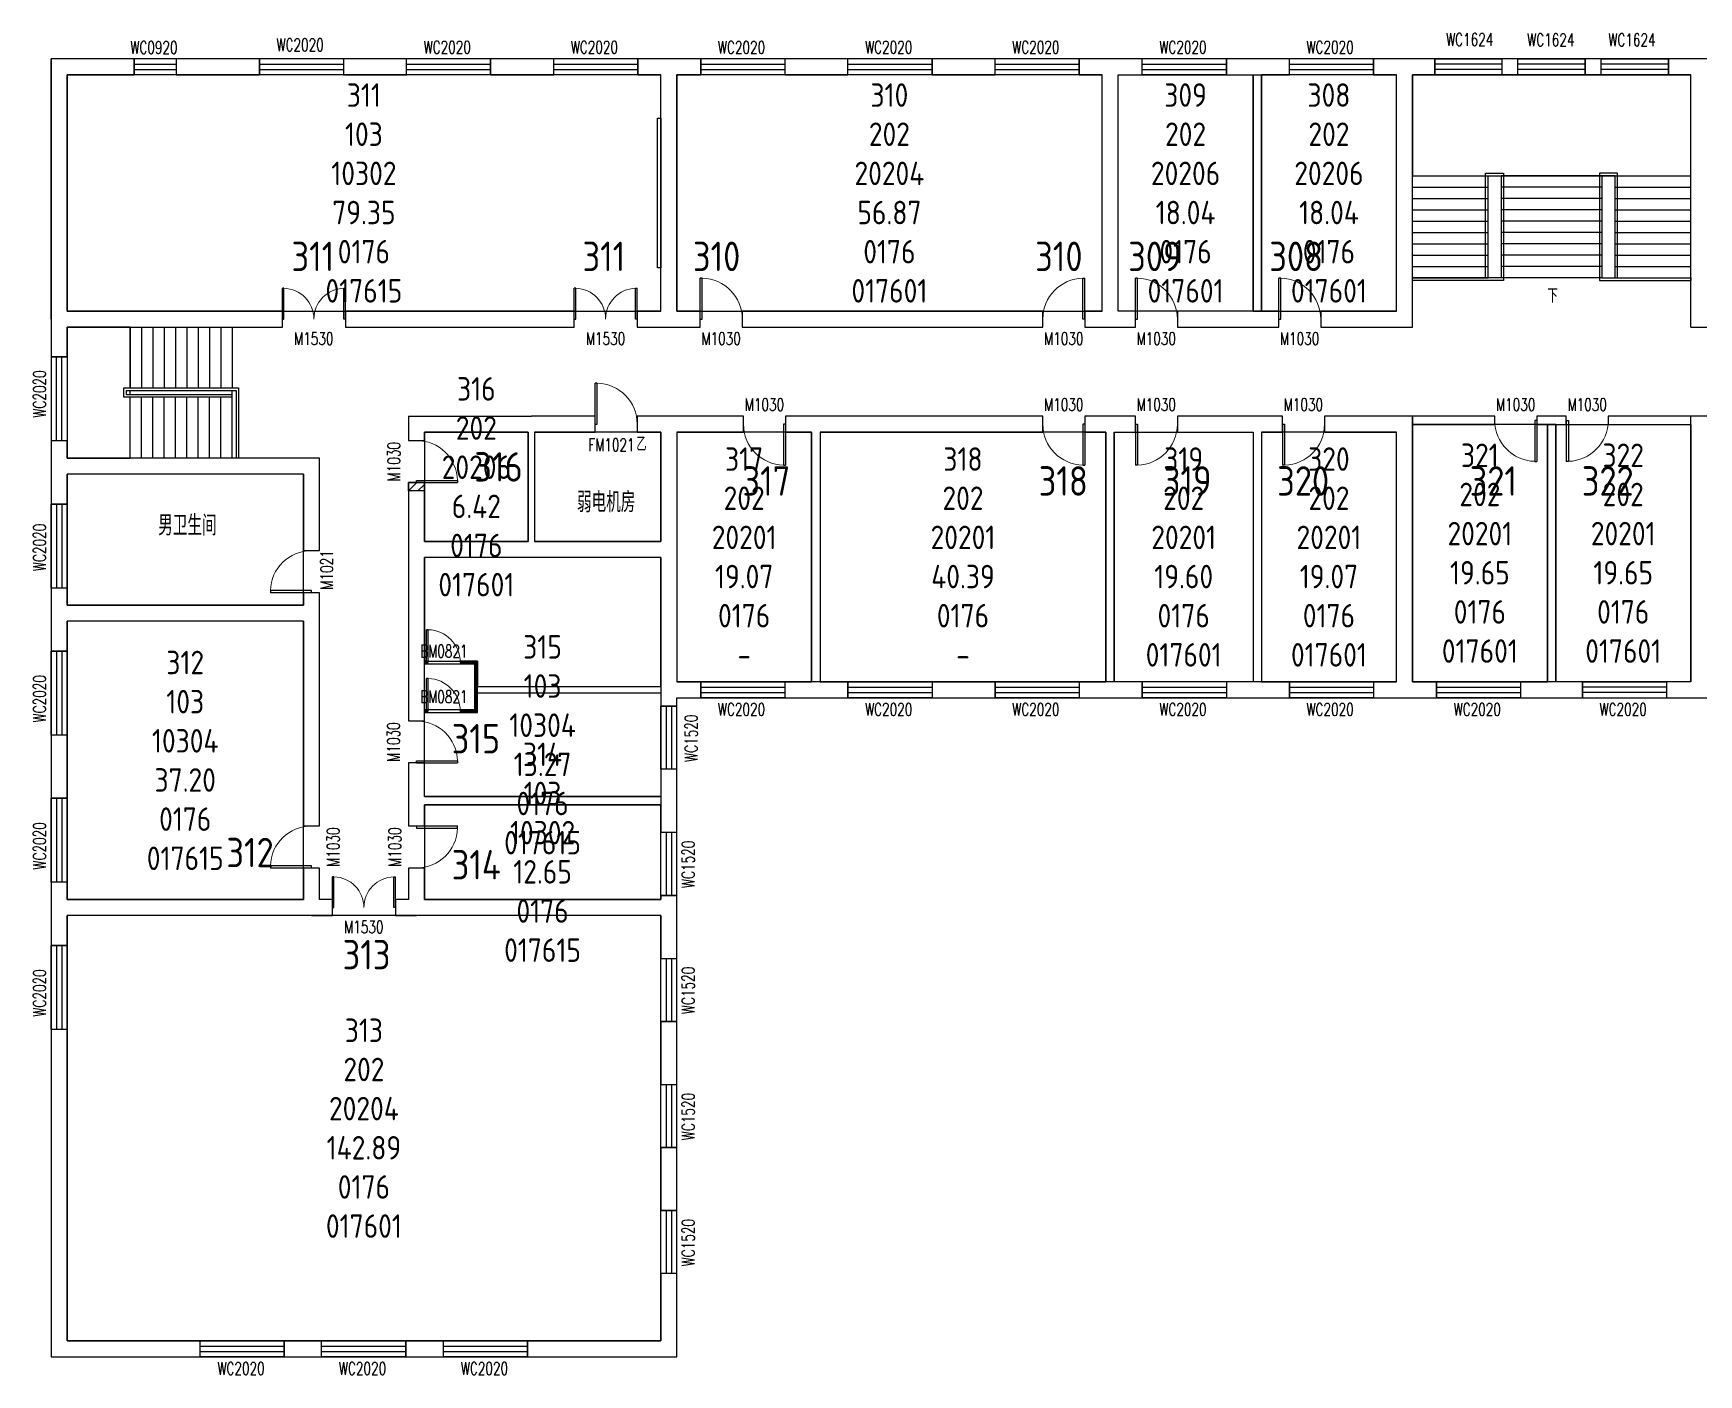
# Model space of a CAD drawing. Extents: x 12744 to 84972, y 91091 to 123003.
# Drawn here: x 12744 to 52358, y 91091 to 123003 of the extents above; entities that cross this region are included whole.
import ezdxf

# ---------------------------------------------------------------- set-up
doc = ezdxf.new("R2010")
doc.units = 0
doc.header["$LTSCALE"] = 1000
doc.header["$MEASUREMENT"] = 0
for name, color, linetype in [('body', 30, 'Continuous'), ('GROS', 6, 'Continuous'), ('name', 1, 'Continuous'), ('RM', 4, 'Continuous'), ('RM$', 5, 'Continuous'), ('RM$TXT', 5, 'Continuous')]:
    doc.layers.add(name, color=color, linetype=linetype)
doc.styles.add('_TCH_DIM', font='SIMPLEX', dxfattribs={"bigfont": 'GBCBIG'})
doc.styles.add('_TCH_SPACE', font='SIMPLEX', dxfattribs={"height": 5, "bigfont": 'GBCBIG'})
doc.styles.add('_TCH_WINDOW', font='SIMPLEX', dxfattribs={"height": 3.5, "bigfont": 'GBCBIG'})
doc.styles.add('HZ', font='gbenor.shx', dxfattribs={"bigfont": 'hztxt.shx'})

# ---------------------------------------------------------------- blocks, each defined once
blk = doc.blocks.new('$TCHSYS$WIN2D')
for p, q in [((-0.5, 0.5), (0.5, 0.5)), ((-0.5, 0.5), (-0.5, -0.5)), ((0.5, 0.5), (0.5, -0.5)), ((0.5, 0.167), (-0.5, 0.167)), ((0.5, -0.167), (-0.5, -0.167)), ((-0.5, -0.5), (0.5, -0.5))]:
    blk.add_line(p, q)
blk = doc.blocks.new('$DorLib2D$00000002')
for p, q in [((-0.5, 0), (-0.5, 0.4875)), ((-0.475, 0.4875), (-0.5, 0.4875)), ((-0.475, 0), (-0.475, 0.4875)), ((0.475, 0), (0.475, 0.4875)), ((0.475, 0.4875), (0.5, 0.4875)), ((0.5, 0), (0.5, 0.4875)), ((-0.5, 0), (-0.475, 0)), ((0.5, 0), (0.475, 0))]:
    blk.add_line(p, q)
at = {"lineweight": 13}
for centre, start, end in [((-0.4875, 0), 0, 88.53072), ((0.4875, 0), 91.46928, 180)]:
    blk.add_arc(centre, 0.4875, start, end, dxfattribs=at)
blk = doc.blocks.new('$DorLib2D$00000001')
for p, q in [((0.45, 0.975), (0.5, 0.975)), ((0.45, 0), (0.45, 0.975)), ((0.5, 0), (0.5, 0.975)), ((0.5, 0), (0.45, 0))]:
    blk.add_line(p, q)
at = {"lineweight": 13}
blk.add_arc((0.475, 0), 0.975, 91.4693, 180, dxfattribs=at)

msp = doc.modelspace()

# ---------------------------------------------------------------- hatches: boundary and pattern name
at = {"layer": 'body'}
h = msp.add_hatch(dxfattribs=at)
h.set_pattern_fill('ANSI31', color=256, scale=100, style=0)
h.set_pattern_definition([(45, (21668.13, 112114.58), (-112.253, 112.253), [])])
h.paths.add_polyline_path([(22048, 112115), (22048, 112315), (21668, 112315), (21668, 112115)])

# ---------------------------------------------------------------- linework, layer by layer
for p, q in [((15146, 122395), (13168, 122395)), ((13168, 116205), (13168, 122395)), ((13548, 122015), (15146, 122015)), ((13548, 116395), (13548, 122015)), ((15146, 122015), (15146, 122395)), ((18123, 122395), (16146, 122395)), ((16146, 122395), (16146, 122015)), ((16146, 122015), (18123, 122015)), ((18123, 122015), (18123, 122395)), ((21623, 122395), (20123, 122395)), ((20123, 122395), (20123, 122015)), ((20123, 122015), (21623, 122015)), ((21623, 122015), (21623, 122395)), ((25123, 122395), (23623, 122395)), ((23623, 122395), (23623, 122015)), ((23623, 122015), (25123, 122015)), ((25123, 122015), (25123, 122395)), ((27858, 122395), (27123, 122395)), ((27123, 122395), (27123, 122015)), ((27123, 122015), (27668, 122015)), ((27668, 116395), (27668, 122015)), ((28623, 122395), (27858, 122395)), ((28048, 122015), (28623, 122015)), ((28048, 116395), (28048, 122015)), ((28623, 122015), (28623, 122395)), ((32123, 122395), (30623, 122395)), ((30623, 122395), (30623, 122015)), ((30623, 122015), (32123, 122015)), ((32123, 122015), (32123, 122395)), ((35623, 122395), (34123, 122395)), ((34123, 122395), (34123, 122015)), ((34123, 122015), (35623, 122015)), ((35623, 122015), (35623, 122395)), ((38358, 122395), (37623, 122395)), ((37623, 122395), (37623, 122015)), ((37623, 122015), (38168, 122015)), ((38168, 116395), (38168, 122015)), ((39123, 122395), (38358, 122395)), ((38548, 122015), (39123, 122015)), ((38548, 116395), (38548, 122015)), ((39123, 122015), (39123, 122395)), ((42623, 122395), (41123, 122395)), ((41123, 122395), (41123, 122015)), ((41123, 122015), (42623, 122015)), ((41758, 116395), (41758, 122015)), ((41758, 122015), (41958, 122015)), ((41958, 116395), (41958, 122015)), ((42623, 122015), (42623, 122395)), ((45358, 122395), (44623, 122395)), ((44623, 122395), (44623, 122015)), ((44623, 122015), (45168, 122015)), ((45168, 116395), (45168, 122015)), ((46078, 122395), (45358, 122395)), ((45548, 122015), (46078, 122015)), ((45548, 116015), (45548, 122015)), ((52168, 122015), (45548, 122015)), ((45548, 122015), (45548, 119615)), ((46078, 122015), (46078, 122395)), ((48058, 122395), (47678, 122395)), ((47678, 122395), (47678, 122015)), ((47678, 122015), (48058, 122015)), ((48058, 122015), (48058, 122395)), ((50038, 122395), (49658, 122395)), ((49658, 122395), (49658, 122015)), ((49658, 122015), (50038, 122015)), ((50038, 122015), (50038, 122395)), ((52358, 122395), (51638, 122395)), ((51638, 122395), (51638, 122015)), ((51638, 122015), (52168, 122015)), ((52168, 116015), (52168, 122015)), ((52168, 119615), (52168, 122015)), ((47288, 117185), (47288, 119675)), ((47288, 119675), (47718, 119675)), ((47718, 119675), (47718, 117125)), ((50428, 119675), (49998, 119675)), ((49998, 119675), (49998, 117125)), ((50428, 117185), (50428, 119675)), ((45548, 117185), (45548, 119615)), ((45548, 119615), (47348, 119615)), ((45548, 119615), (52168, 119615)), ((45548, 119345), (47348, 119345)), ((47348, 117185), (47348, 119615)), ((47348, 117185), (47348, 119615)), ((47348, 119615), (47658, 119615)), ((47658, 119615), (47658, 117185)), ((50058, 119615), (47658, 119615)), ((47658, 119615), (47658, 117185)), ((50058, 119345), (47658, 119345)), ((50058, 119615), (50058, 117185)), ((50368, 119615), (50058, 119615)), ((50058, 119615), (50058, 117185)), ((50368, 117185), (50368, 119615)), ((50368, 119615), (52168, 119615)), ((50368, 117185), (50368, 119615)), ((50368, 119345), (52168, 119345)), ((52168, 117185), (52168, 119615)), ((45548, 119075), (47348, 119075)), ((50058, 119075), (47658, 119075)), ((50368, 119075), (52168, 119075)), ((45548, 118805), (47348, 118805)), ((45548, 118535), (47348, 118535)), ((50058, 118805), (47658, 118805)), ((50058, 118535), (47658, 118535)), ((50368, 118805), (52168, 118805)), ((50368, 118535), (52168, 118535)), ((45548, 118265), (47348, 118265)), ((50058, 118265), (47658, 118265)), ((50368, 118265), (52168, 118265)), ((45548, 117995), (47348, 117995)), ((45548, 117725), (47348, 117725)), ((50058, 117995), (47658, 117995)), ((50058, 117725), (47658, 117725)), ((50368, 117995), (52168, 117995)), ((50368, 117725), (52168, 117725)), ((45548, 117455), (47348, 117455)), ((50058, 117455), (47658, 117455)), ((50368, 117455), (52168, 117455)), ((45548, 117185), (47348, 117185)), ((47658, 117185), (45548, 117185)), ((45548, 117125), (45548, 117185)), ((47718, 117125), (45548, 117125)), ((47288, 117185), (47348, 117185)), ((50058, 117185), (47658, 117185)), ((49998, 117125), (52168, 117125)), ((50058, 117185), (52168, 117185)), ((50368, 117185), (52168, 117185)), ((50368, 117185), (50428, 117185)), ((52168, 117185), (52168, 117125)), ((13168, 116205), (13168, 115305)), ((18668, 116395), (13548, 116395)), ((18668, 116015), (18668, 116395)), ((25608, 116395), (20168, 116395)), ((20168, 116395), (20168, 116015)), ((25608, 116015), (25608, 116395)), ((27668, 116395), (27108, 116395)), ((27108, 116395), (27108, 116015)), ((28608, 116395), (28048, 116395)), ((28608, 116015), (28608, 116395)), ((36758, 116395), (29608, 116395)), ((29608, 116395), (29608, 116015)), ((36758, 116015), (36758, 116395)), ((38168, 116395), (37758, 116395)), ((37758, 116395), (37758, 116015)), ((38958, 116395), (38548, 116395)), ((38958, 116015), (38958, 116395)), ((42368, 116395), (39958, 116395)), ((39958, 116395), (39958, 116015)), ((41758, 116395), (41958, 116395)), ((42368, 116015), (42368, 116395)), ((45168, 116395), (43368, 116395)), ((43368, 116395), (43368, 116015)), ((13548, 115305), (13548, 116015)), ((13548, 116015), (18668, 116015)), ((15048, 116015), (13548, 116015)), ((13548, 116015), (13548, 112895)), ((15048, 116015), (17478, 116015)), ((15048, 116015), (15048, 114565)), ((15048, 114565), (15048, 116015)), ((15318, 116015), (15318, 114565)), ((15588, 116015), (15588, 114565)), ((15858, 116015), (15858, 114565)), ((16128, 116015), (16128, 114565)), ((16398, 116015), (16398, 114565)), ((16668, 116015), (16668, 114565)), ((16938, 116015), (16938, 114565)), ((17208, 116015), (17208, 114565)), ((17478, 116015), (17478, 114565)), ((20168, 116015), (25608, 116015)), ((27108, 116015), (27858, 116015)), ((27858, 116015), (28608, 116015)), ((29608, 116015), (36758, 116015)), ((37758, 116015), (38358, 116015)), ((38358, 116015), (38958, 116015)), ((39958, 116015), (42368, 116015)), ((43368, 116015), (45548, 116015)), ((52168, 116015), (54138, 116015)), ((13168, 115305), (13548, 115305)), ((14898, 114345), (14898, 114565)), ((14898, 114565), (17628, 114565)), ((14958, 114405), (14958, 114505)), ((14958, 114505), (17568, 114505)), ((15048, 114505), (17478, 114505)), ((15048, 114405), (15048, 114505)), ((17478, 114405), (17478, 114505)), ((17568, 114505), (17568, 112895)), ((17628, 114565), (17628, 112895)), ((17478, 114345), (14898, 114345)), ((17478, 114405), (14958, 114405)), ((17478, 114405), (15048, 114405)), ((15048, 112895), (15048, 114345)), ((15048, 112895), (15048, 114345)), ((15318, 112895), (15318, 114345)), ((15588, 112895), (15588, 114345)), ((15858, 112895), (15858, 114345)), ((16128, 112895), (16128, 114345)), ((16398, 112895), (16398, 114345)), ((16668, 112895), (16668, 114345)), ((16938, 112895), (16938, 114345)), ((17208, 112895), (17208, 114345)), ((17478, 114345), (17478, 114405)), ((17478, 114345), (17478, 114405)), ((17478, 112895), (17478, 114345)), ((21668, 113895), (21668, 113315)), ((21668, 113895), (24593, 113895)), ((26108, 113895), (24593, 113895)), ((26108, 113515), (26108, 113895)), ((26108, 113515), (26108, 113895)), ((27858, 113895), (27108, 113895)), ((27108, 113895), (27108, 113515)), ((27108, 113895), (27108, 113515)), ((29638, 113895), (27858, 113895)), ((29638, 113515), (29638, 113895)), ((31358, 113895), (30638, 113895)), ((30638, 113895), (30638, 113515)), ((36758, 113895), (31358, 113895)), ((36758, 113515), (36758, 113895)), ((38358, 113895), (37758, 113895)), ((37758, 113895), (37758, 113515)), ((38958, 113895), (38358, 113895)), ((38958, 113515), (38958, 113895)), ((41858, 113895), (39958, 113895)), ((39958, 113895), (39958, 113515)), ((42458, 113895), (41858, 113895)), ((42458, 113515), (42458, 113895)), ((45548, 113895), (43458, 113895)), ((43458, 113895), (43458, 113515)), ((45548, 107575), (45548, 113895)), ((47508, 113895), (45548, 113895)), ((45548, 113895), (45548, 113695)), ((45548, 113695), (47508, 113695)), ((47508, 113695), (47508, 113895)), ((49208, 113895), (48508, 113895)), ((48508, 113895), (48508, 113695)), ((48508, 113695), (49208, 113695)), ((48758, 113695), (48758, 107575)), ((48958, 113695), (48758, 113695)), ((48958, 113695), (48958, 107575)), ((49208, 113695), (49208, 113895)), ((52168, 113895), (50208, 113895)), ((50208, 113895), (50208, 113695)), ((50208, 113695), (52168, 113695)), ((52168, 107575), (52168, 113895)), ((52168, 113695), (52168, 113895)), ((54508, 113895), (52168, 113895)), ((13548, 113305), (13168, 113305)), ((13168, 113305), (13168, 112705)), ((13548, 112895), (13548, 113305)), ((21668, 113315), (22048, 113315)), ((22048, 113315), (22048, 113515)), ((22048, 113515), (24518, 113515)), ((24518, 113515), (24518, 110915)), ((24668, 113515), (24668, 110915)), ((24668, 113515), (26108, 113515)), ((27108, 113515), (27668, 113515)), ((27668, 113515), (27668, 110915)), ((28048, 113515), (28048, 110725)), ((28048, 113515), (29638, 113515)), ((30638, 113515), (31258, 113515)), ((31258, 113515), (31258, 107575)), ((31458, 113515), (36758, 113515)), ((31458, 113515), (31458, 107575)), ((37758, 113515), (38258, 113515)), ((38258, 113515), (38258, 107575)), ((38458, 113515), (38458, 107575)), ((38458, 113515), (38958, 113515)), ((39958, 113515), (41758, 113515)), ((41758, 113515), (41758, 107575)), ((41958, 113515), (42458, 113515)), ((41958, 113515), (41958, 107575)), ((43458, 113515), (45168, 113515)), ((45168, 107575), (45168, 113515)), ((13168, 112705), (13168, 111805)), ((19548, 112895), (13548, 112895)), ((13548, 112895), (15048, 112895)), ((19168, 112515), (13548, 112515)), ((13548, 111805), (13548, 112515)), ((17478, 112895), (15048, 112895)), ((17628, 112895), (17568, 112895)), ((19168, 112515), (19168, 110695)), ((19548, 110695), (19548, 112895)), ((22048, 112315), (21668, 112315)), ((21668, 112315), (21668, 110725)), ((22048, 110915), (22048, 112315)), ((13168, 111805), (13548, 111805)), ((19168, 110695), (19548, 110695)), ((21668, 110725), (21668, 106645)), ((24518, 110915), (22048, 110915)), ((24593, 110535), (22048, 110535)), ((22048, 106645), (22048, 110535)), ((27668, 110535), (24593, 110535)), ((27668, 110915), (24668, 110915)), ((27668, 110535), (27668, 107385)), ((28048, 110725), (28048, 107575)), ((13548, 109805), (13168, 109805)), ((13168, 109805), (13168, 109205)), ((13548, 109395), (13548, 109805)), ((19168, 109395), (13548, 109395)), ((19548, 109695), (19168, 109695)), ((19168, 109695), (19168, 109395)), ((19548, 109205), (19548, 109695)), ((13168, 109205), (13168, 108305)), ((19168, 109015), (13548, 109015)), ((13548, 108305), (13548, 109015)), ((19168, 109015), (19168, 104145)), ((19548, 104145), (19548, 109205)), ((13168, 108305), (13548, 108305)), ((22098, 108065), (22048, 108065)), ((22048, 108065), (22048, 108005)), ((22048, 108045), (22098, 108045)), ((22048, 108025), (22098, 108025)), ((22048, 108005), (22098, 108005)), ((22098, 108005), (22098, 108065)), ((23308, 108065), (22898, 108065)), ((22898, 108045), (23288, 108045)), ((22898, 108025), (23268, 108025)), ((22898, 108005), (23248, 108005)), ((23248, 107385), (23248, 108005)), ((23268, 107385), (23268, 108025)), ((23288, 107385), (23288, 108045)), ((23308, 107385), (23308, 108065)), ((23248, 106905), (23248, 107385)), ((23268, 106885), (23268, 107385)), ((23288, 106865), (23288, 107385)), ((23308, 107460), (27668, 107460)), ((23308, 106845), (23308, 107385)), ((27668, 107460), (27668, 107310)), ((27668, 107385), (27668, 106995)), ((28623, 107575), (28048, 107575)), ((28623, 107195), (28623, 107575)), ((32123, 107575), (30623, 107575)), ((30623, 107575), (30623, 107195)), ((31458, 107575), (31258, 107575)), ((32123, 107195), (32123, 107575)), ((35623, 107575), (34123, 107575)), ((34123, 107575), (34123, 107195)), ((35623, 107195), (35623, 107575)), ((39123, 107575), (37623, 107575)), ((37623, 107575), (37623, 107195)), ((38458, 107575), (38258, 107575)), ((39123, 107195), (39123, 107575)), ((42623, 107575), (41123, 107575)), ((41123, 107575), (41123, 107195)), ((41958, 107575), (41758, 107575)), ((42623, 107195), (42623, 107575)), ((45168, 107575), (44623, 107575)), ((44623, 107575), (44623, 107195)), ((46123, 107575), (45548, 107575)), ((46123, 107195), (46123, 107575)), ((49593, 107575), (48123, 107575)), ((48123, 107575), (48123, 107195)), ((48958, 107575), (48758, 107575)), ((49593, 107195), (49593, 107575)), ((52168, 107575), (51593, 107575)), ((51593, 107575), (51593, 107195)), ((23308, 107310), (27668, 107310)), ((27668, 106995), (28048, 106995)), ((28048, 106995), (28048, 107195)), ((28048, 107195), (28623, 107195)), ((30623, 107195), (32123, 107195)), ((34123, 107195), (35623, 107195)), ((37623, 107195), (39123, 107195)), ((41123, 107195), (42623, 107195)), ((44623, 107195), (45358, 107195)), ((45358, 107195), (46123, 107195)), ((48123, 107195), (49593, 107195)), ((51593, 107195), (52358, 107195)), ((21668, 106645), (22048, 106645)), ((22098, 106905), (22048, 106905)), ((22048, 106905), (22048, 106845)), ((22048, 106885), (22098, 106885)), ((22048, 106865), (22098, 106865)), ((22048, 106845), (22098, 106845)), ((22098, 106845), (22098, 106905)), ((23248, 106905), (22898, 106905)), ((22898, 106905), (22898, 106845)), ((22898, 106885), (23268, 106885)), ((22898, 106865), (23288, 106865)), ((22898, 106845), (23308, 106845)), ((13548, 106305), (13168, 106305)), ((13168, 106305), (13168, 104805)), ((13548, 104805), (13548, 106305)), ((22048, 105645), (21668, 105645)), ((21668, 105645), (21668, 104745)), ((22048, 104845), (22048, 105645)), ((27668, 105495), (27668, 103995)), ((28048, 105495), (27668, 105495)), ((28048, 103995), (28048, 105495)), ((13168, 104805), (13548, 104805)), ((21668, 104745), (21668, 104145)), ((22048, 104845), (27668, 104845)), ((22048, 104145), (22048, 104645)), ((22048, 104645), (27668, 104645)), ((27668, 104845), (27668, 104645)), ((19168, 104145), (19548, 104145)), ((21668, 104145), (22048, 104145)), ((27668, 103995), (28048, 103995)), ((19548, 103145), (19168, 103145)), ((19168, 103145), (19168, 102395)), ((19548, 102395), (19548, 103145)), ((22048, 103145), (21668, 103145)), ((21668, 103145), (21668, 102395)), ((22048, 102395), (22048, 103145)), ((13548, 102805), (13168, 102805)), ((13168, 102805), (13168, 102205)), ((13548, 102395), (13548, 102805)), ((13168, 102205), (13168, 101305)), ((19168, 102395), (13548, 102395)), ((19858, 102395), (19548, 102395)), ((19858, 102015), (19858, 102395)), ((21668, 102395), (21358, 102395)), ((21358, 102395), (21358, 102015)), ((27668, 102395), (22048, 102395)), ((28048, 102495), (27668, 102495)), ((27668, 102495), (27668, 102395)), ((28048, 102205), (28048, 102495)), ((28048, 100995), (28048, 102205)), ((13548, 101305), (13548, 102015)), ((19358, 102015), (13548, 102015)), ((19358, 102015), (19858, 102015)), ((21358, 102015), (21858, 102015)), ((27668, 102015), (21858, 102015)), ((27668, 102015), (27668, 100995)), ((13168, 101305), (13548, 101305)), ((27668, 100995), (28048, 100995)), ((27668, 99495), (27668, 97995)), ((28048, 99495), (27668, 99495)), ((28048, 97995), (28048, 99495)), ((13548, 99305), (13168, 99305)), ((13168, 99305), (13168, 91515)), ((13548, 91895), (13548, 99305)), ((27668, 97995), (28048, 97995)), ((27668, 96495), (27668, 94995)), ((28048, 96495), (27668, 96495)), ((28048, 94995), (28048, 96495)), ((27668, 94995), (28048, 94995)), ((28048, 93495), (27668, 93495)), ((27668, 93495), (27668, 91895)), ((28048, 91515), (28048, 93495)), ((13168, 91515), (16713, 91515)), ((16713, 91895), (13548, 91895)), ((16713, 91515), (16713, 91895)), ((19603, 91895), (18713, 91895)), ((18713, 91895), (18713, 91515)), ((18713, 91515), (19603, 91515)), ((19603, 91515), (19603, 91895)), ((22503, 91895), (21603, 91895)), ((21603, 91895), (21603, 91515)), ((21603, 91515), (22503, 91515)), ((22503, 91515), (22503, 91895)), ((27668, 91895), (24503, 91895)), ((24503, 91895), (24503, 91515)), ((24503, 91515), (28048, 91515))]:
    msp.add_line(p, q, dxfattribs=at)
for points in [[(27593, 120983), (27668, 120983), (27668, 117426), (27593, 117426)], [(21668, 112315), (22048, 112315), (22048, 112115), (21668, 112115)]]:
    msp.add_lwpolyline(points, close=True, dxfattribs=at)
for points in [[(48858, 117050, 0, 0, 0), (48858, 120815, 0, 0, 0), (46448, 120815, 0, 0, 0), (46448, 117620, 80, 0, 0), (46448, 117320, 0, 0, 0)], [(48858, 117050, 0, 0, 0), (48858, 120815, 0, 0, 0), (51268, 120815, 0, 0, 0), (51268, 117620, 80, 0, 0), (51268, 117320, 0, 0, 0)]]:
    msp.add_lwpolyline(points, format="xyseb", dxfattribs=at)
at = {"layer": 'GROS'}
msp.add_lwpolyline([(13168, 122395), (13168, 91515), (28048, 91515), (28048, 107195), (69668, 107195), (69668, 91515), (84548, 91515), (84548, 122395)], close=True, dxfattribs=at)
at = {"layer": 'RM'}
for points in [[(24668, 110915), (27668, 110915), (27668, 113515), (24668, 113515)], [(13548, 109395), (19168, 109395), (19168, 112515), (13548, 112515)], [(23308, 108065), (23308, 107460), (27668, 107460), (27668, 110535), (22048, 110535), (22048, 108065)], [(22048, 108005), (23248, 108005), (23248, 106905), (22048, 106905)]]:
    msp.add_lwpolyline(points, close=True, dxfattribs=at)
at = {"layer": 'RM$'}
for points in [[(13548, 116395), (27668, 116395), (27668, 122015), (13548, 122015)], [(28048, 116395), (38168, 116395), (38168, 122015), (28048, 122015)], [(38548, 122015), (41758, 122015), (41758, 116395), (38548, 116395)], [(41958, 116395), (45168, 116395), (45168, 122015), (41958, 122015)], [(45548, 107575), (48758, 107575), (48758, 113695), (45548, 113695)], [(48958, 113695), (52168, 113695), (52168, 107575), (48958, 107575)], [(22048, 110915), (24518, 110915), (24518, 113515), (22048, 113515)], [(28048, 107575), (31258, 107575), (31258, 113515), (28048, 113515)], [(31458, 107575), (38258, 107575), (38258, 113515), (31458, 113515)], [(38458, 113515), (41758, 113515), (41758, 107575), (38458, 107575)], [(41958, 107575), (45168, 107575), (45168, 113515), (41958, 113515)], [(13548, 102395), (19168, 102395), (19168, 109015), (13548, 109015)], [(23308, 106845), (23308, 107310), (27668, 107310), (27668, 104845), (22048, 104845), (22048, 106845)], [(22048, 102395), (27668, 102395), (27668, 104645), (22048, 104645)], [(13548, 91895), (27668, 91895), (27668, 102015), (13548, 102015)]]:
    msp.add_lwpolyline(points, close=True, dxfattribs=at)

# ---------------------------------------------------------------- block references
at = {"layer": 'body'}
ref = msp.add_blockref('$TCHSYS$WIN2D', (15646, 122205), dxfattribs=dict(at, xscale=-1000, yscale=380, zscale=-1000))
ref.add_attrib('A', 'WC0920', (15051, 122517), dxfattribs={"layer": '0', "height": 297.5, "style": '_TCH_WINDOW', "width": 0.705882})
ref = msp.add_blockref('$TCHSYS$WIN2D', (19123, 122205), dxfattribs=dict(at, xscale=-2000, yscale=380, zscale=-2000))
ref.add_attrib('A', 'WC2020', (18528, 122580), dxfattribs={"layer": '0', "height": 297.5, "style": '_TCH_WINDOW', "width": 0.705882})
ref = msp.add_blockref('$TCHSYS$WIN2D', (22623, 122205), dxfattribs=dict(at, xscale=-2000, yscale=-380, zscale=-2000))
ref.add_attrib('A', 'WC2020', (22028, 122521), dxfattribs={"layer": '0', "height": 297.5, "style": '_TCH_WINDOW', "width": 0.705882})
ref = msp.add_blockref('$TCHSYS$WIN2D', (26123, 122205), dxfattribs=dict(at, xscale=-2000, yscale=-380, zscale=-2000))
ref.add_attrib('A', 'WC2020', (25528, 122521), dxfattribs={"layer": '0', "height": 297.5, "style": '_TCH_WINDOW', "width": 0.705882})
ref = msp.add_blockref('$TCHSYS$WIN2D', (29623, 122205), dxfattribs=dict(at, xscale=-2000, yscale=380, zscale=-2000))
ref.add_attrib('A', 'WC2020', (29028, 122519), dxfattribs={"layer": '0', "height": 297.5, "style": '_TCH_WINDOW', "width": 0.705882})
ref = msp.add_blockref('$TCHSYS$WIN2D', (33123, 122205), dxfattribs=dict(at, xscale=-2000, yscale=-380, zscale=-2000))
ref.add_attrib('A', 'WC2020', (32528, 122521), dxfattribs={"layer": '0', "height": 297.5, "style": '_TCH_WINDOW', "width": 0.705882})
ref = msp.add_blockref('$TCHSYS$WIN2D', (36623, 122205), dxfattribs=dict(at, xscale=-2000, yscale=-380, zscale=-2000))
ref.add_attrib('A', 'WC2020', (36028, 122521), dxfattribs={"layer": '0', "height": 297.5, "style": '_TCH_WINDOW', "width": 0.705882})
ref = msp.add_blockref('$TCHSYS$WIN2D', (40123, 122205), dxfattribs=dict(at, xscale=-2000, yscale=-380, zscale=-2000))
ref.add_attrib('A', 'WC2020', (39528, 122521), dxfattribs={"layer": '0', "height": 297.5, "style": '_TCH_WINDOW', "width": 0.705882})
ref = msp.add_blockref('$TCHSYS$WIN2D', (43623, 122205), dxfattribs=dict(at, xscale=-2000, yscale=-380, zscale=-2000))
ref.add_attrib('A', 'WC2020', (43028, 122521), dxfattribs={"layer": '0', "height": 297.5, "style": '_TCH_WINDOW', "width": 0.705882})
ref = msp.add_blockref('$TCHSYS$WIN2D', (46878, 122205), dxfattribs=dict(at, xscale=1600, yscale=380, zscale=1600))
ref.add_attrib('A', 'WC1624', (46348, 122706), dxfattribs={"layer": '0', "height": 297.5, "style": '_TCH_WINDOW', "width": 0.705882})
ref = msp.add_blockref('$TCHSYS$WIN2D', (48858, 122205), dxfattribs=dict(at, xscale=1600, yscale=-380, zscale=1600))
ref.add_attrib('A', 'WC1624', (48278, 122698), dxfattribs={"layer": '0', "height": 297.5, "style": '_TCH_WINDOW', "width": 0.705882})
ref = msp.add_blockref('$TCHSYS$WIN2D', (50838, 122205), dxfattribs=dict(at, xscale=1600, yscale=-380, zscale=1600))
ref.add_attrib('A', 'WC1624', (50208, 122698), dxfattribs={"layer": '0', "height": 297.5, "style": '_TCH_WINDOW', "width": 0.705882})
ref = msp.add_blockref('$DorLib2D$00000002', (19418, 116205), dxfattribs=dict(at, xscale=-1500, yscale=1500, zscale=-1500))
ref.add_attrib('A', 'M1530', (18948, 115591), dxfattribs={"layer": '0', "height": 297.5, "style": '_TCH_WINDOW', "width": 0.705882})
ref = msp.add_blockref('$DorLib2D$00000002', (26358, 116205), dxfattribs=dict(at, xscale=-1500, yscale=1500, zscale=-1500))
ref.add_attrib('A', 'M1530', (25888, 115591), dxfattribs={"layer": '0', "height": 297.5, "style": '_TCH_WINDOW', "width": 0.705882})
ref = msp.add_blockref('$DorLib2D$00000001', (29108, 116205), dxfattribs=dict(at, xscale=-1000, yscale=1000, zscale=-1000))
ref.add_attrib('A', 'M1030', (28638, 115591), dxfattribs={"layer": '0', "height": 297.5, "style": '_TCH_WINDOW', "width": 0.705882})
ref = msp.add_blockref('$DorLib2D$00000001', (37258, 116205), dxfattribs=dict(at, xscale=1000, yscale=1000, zscale=1000))
ref.add_attrib('A', 'M1030', (36788, 115591), dxfattribs={"layer": '0', "height": 297.5, "style": '_TCH_WINDOW', "width": 0.705882})
ref = msp.add_blockref('$DorLib2D$00000001', (39458, 116205), dxfattribs=dict(at, xscale=-1000, yscale=1000, zscale=-1000))
ref.add_attrib('A', 'M1030', (38988, 115591), dxfattribs={"layer": '0', "height": 297.5, "style": '_TCH_WINDOW', "width": 0.705882})
ref = msp.add_blockref('$DorLib2D$00000001', (42868, 116205), dxfattribs=dict(at, xscale=-1000, yscale=1000, zscale=-1000))
ref.add_attrib('A', 'M1030', (42398, 115591), dxfattribs={"layer": '0', "height": 297.5, "style": '_TCH_WINDOW', "width": 0.705882})
ref = msp.add_blockref('$TCHSYS$WIN2D', (13358, 114305), dxfattribs=dict(at, xscale=-2000, yscale=-380, zscale=-2000, rotation=90))
ref.add_attrib('A', 'WC2020', (13042, 113860), dxfattribs={"layer": '0', "height": 297.5, "rotation": 90, "style": '_TCH_WINDOW', "width": 0.705882})
at = {"layer": 'body', "xscale": 1000, "yscale": -1000, "zscale": 1000, "rotation": 180}
msp.add_blockref('$DorLib2D$00000001', (26608, 113705), dxfattribs=at)
at = {"layer": 'body'}
ref = msp.add_blockref('$DorLib2D$00000001', (30138, 113705), dxfattribs=dict(at, xscale=-1000, yscale=1000, zscale=-1000, rotation=180))
ref.add_attrib('A', 'M1030', (29668, 114021), dxfattribs={"layer": '0', "height": 297.5, "style": '_TCH_WINDOW', "width": 0.705882})
ref = msp.add_blockref('$DorLib2D$00000001', (37258, 113705), dxfattribs=dict(at, xscale=-1000, yscale=1000, zscale=-1000, rotation=180))
ref.add_attrib('A', 'M1030', (36788, 114021), dxfattribs={"layer": '0', "height": 297.5, "style": '_TCH_WINDOW', "width": 0.705882})
ref = msp.add_blockref('$DorLib2D$00000001', (39458, 113705), dxfattribs=dict(at, xscale=1000, yscale=1000, zscale=1000, rotation=180))
ref.add_attrib('A', 'M1030', (38988, 114021), dxfattribs={"layer": '0', "height": 297.5, "style": '_TCH_WINDOW', "width": 0.705882})
ref = msp.add_blockref('$DorLib2D$00000001', (42958, 113705), dxfattribs=dict(at, xscale=1000, yscale=1000, zscale=1000, rotation=180))
ref.add_attrib('A', 'M1030', (42488, 114021), dxfattribs={"layer": '0', "height": 297.5, "style": '_TCH_WINDOW', "width": 0.705882})
ref = msp.add_blockref('$DorLib2D$00000001', (48008, 113795), dxfattribs=dict(at, xscale=1000, yscale=-1000, zscale=1000))
ref.add_attrib('A', 'M1030', (47538, 114021), dxfattribs={"layer": '0', "height": 297.5, "style": '_TCH_WINDOW', "width": 0.705882})
ref = msp.add_blockref('$DorLib2D$00000001', (49708, 113795), dxfattribs=dict(at, xscale=-1000, yscale=-1000, zscale=-1000))
ref.add_attrib('A', 'M1030', (49238, 114021), dxfattribs={"layer": '0', "height": 297.5, "style": '_TCH_WINDOW', "width": 0.705882})
ref = msp.add_blockref('$DorLib2D$00000001', (21858, 112815), dxfattribs=dict(at, xscale=-1000, yscale=-1000, zscale=-1000, rotation=90))
ref.add_attrib('A', 'M1030', (21468, 112345), dxfattribs={"layer": '0', "height": 297.5, "rotation": 90, "style": '_TCH_WINDOW', "width": 0.705882})
ref = msp.add_blockref('$TCHSYS$WIN2D', (13358, 110805), dxfattribs=dict(at, xscale=2000, yscale=-380, zscale=2000, rotation=90))
ref.add_attrib('A', 'WC2020', (13042, 110210), dxfattribs={"layer": '0', "height": 297.5, "rotation": 90, "style": '_TCH_WINDOW', "width": 0.705882})
ref = msp.add_blockref('$DorLib2D$00000001', (19358, 110195), dxfattribs=dict(at, xscale=-1000, yscale=1000, zscale=-1000, rotation=89.99999999999977))
ref.add_attrib('A', 'M1021', (19873, 109770), dxfattribs={"layer": '0', "height": 297.5, "rotation": 90, "style": '_TCH_WINDOW', "width": 0.705882})
ref = msp.add_blockref('$DorLib2D$00000001', (22498, 108035), dxfattribs=dict(at, xscale=-800, yscale=800, zscale=-800, rotation=359.9999999999932))
ref.add_attrib('A', 'BM0821', (21948, 108156), dxfattribs={"layer": '0', "height": 297.5, "style": '_TCH_WINDOW', "width": 0.705882})
ref = msp.add_blockref('$TCHSYS$WIN2D', (13358, 107305), dxfattribs=dict(at, xscale=2000, yscale=-380, zscale=2000, rotation=90))
ref.add_attrib('A', 'WC2020', (13042, 106610), dxfattribs={"layer": '0', "height": 297.5, "rotation": 90, "style": '_TCH_WINDOW', "width": 0.705882})
ref = msp.add_blockref('$DorLib2D$00000001', (22498, 106875), dxfattribs=dict(at, xscale=-800, yscale=800, zscale=-800, rotation=359.9999999999932))
ref.add_attrib('A', 'BM0821', (21948, 107071), dxfattribs={"layer": '0', "height": 297.5, "style": '_TCH_WINDOW', "width": 0.705882})
ref = msp.add_blockref('$TCHSYS$WIN2D', (29623, 107385), dxfattribs=dict(at, xscale=2000, yscale=-380, zscale=2000, rotation=180))
ref.add_attrib('A', 'WC2020', (29028, 106771), dxfattribs={"layer": '0', "height": 297.5, "style": '_TCH_WINDOW', "width": 0.705882})
ref = msp.add_blockref('$TCHSYS$WIN2D', (33123, 107385), dxfattribs=dict(at, xscale=2000, yscale=-380, zscale=2000, rotation=180))
ref.add_attrib('A', 'WC2020', (32528, 106771), dxfattribs={"layer": '0', "height": 297.5, "style": '_TCH_WINDOW', "width": 0.705882})
ref = msp.add_blockref('$TCHSYS$WIN2D', (36623, 107385), dxfattribs=dict(at, xscale=2000, yscale=-380, zscale=2000, rotation=180))
ref.add_attrib('A', 'WC2020', (36028, 106771), dxfattribs={"layer": '0', "height": 297.5, "style": '_TCH_WINDOW', "width": 0.705882})
ref = msp.add_blockref('$TCHSYS$WIN2D', (40123, 107385), dxfattribs=dict(at, xscale=2000, yscale=-380, zscale=2000, rotation=180))
ref.add_attrib('A', 'WC2020', (39528, 106771), dxfattribs={"layer": '0', "height": 297.5, "style": '_TCH_WINDOW', "width": 0.705882})
ref = msp.add_blockref('$TCHSYS$WIN2D', (43623, 107385), dxfattribs=dict(at, xscale=2000, yscale=-380, zscale=2000, rotation=180))
ref.add_attrib('A', 'WC2020', (43028, 106771), dxfattribs={"layer": '0', "height": 297.5, "style": '_TCH_WINDOW', "width": 0.705882})
ref = msp.add_blockref('$TCHSYS$WIN2D', (47123, 107385), dxfattribs=dict(at, xscale=2000, yscale=-380, zscale=2000, rotation=180))
ref.add_attrib('A', 'WC2020', (46528, 106771), dxfattribs={"layer": '0', "height": 297.5, "style": '_TCH_WINDOW', "width": 0.705882})
ref = msp.add_blockref('$TCHSYS$WIN2D', (50593, 107385), dxfattribs=dict(at, xscale=-2000, yscale=-380, zscale=-2000, rotation=180))
ref.add_attrib('A', 'WC2020', (49998, 106771), dxfattribs={"layer": '0', "height": 297.5, "style": '_TCH_WINDOW', "width": 0.705882})
ref = msp.add_blockref('$TCHSYS$WIN2D', (27858, 106245), dxfattribs=dict(at, xscale=-1500, yscale=380, zscale=-1500, rotation=270))
ref.add_attrib('A', 'WC1520', (28542, 105670), dxfattribs={"layer": '0', "height": 297.5, "rotation": 90, "style": '_TCH_WINDOW', "width": 0.705882})
ref = msp.add_blockref('$DorLib2D$00000001', (21858, 106145), dxfattribs=dict(at, xscale=-1000, yscale=-1000, zscale=-1000, rotation=89.9999999999999))
ref.add_attrib('A', 'M1030', (21460, 105675), dxfattribs={"layer": '0', "height": 297.5, "rotation": 90, "style": '_TCH_WINDOW', "width": 0.705882})
ref = msp.add_blockref('$TCHSYS$WIN2D', (13358, 103805), dxfattribs=dict(at, xscale=2000, yscale=-380, zscale=2000, rotation=90))
ref.add_attrib('A', 'WC2020', (13042, 103110), dxfattribs={"layer": '0', "height": 297.5, "rotation": 90, "style": '_TCH_WINDOW', "width": 0.705882})
ref = msp.add_blockref('$DorLib2D$00000001', (19358, 103645), dxfattribs=dict(at, xscale=-1000, yscale=1000, zscale=-1000, rotation=89.99999999999994))
ref.add_attrib('A', 'M1030', (20027, 103175), dxfattribs={"layer": '0', "height": 297.5, "rotation": 90, "style": '_TCH_WINDOW', "width": 0.705882})
ref = msp.add_blockref('$DorLib2D$00000001', (21858, 103645), dxfattribs=dict(at, xscale=1000, yscale=-1000, zscale=1000, rotation=89.99999999999993))
ref.add_attrib('A', 'M1030', (21491, 103175), dxfattribs={"layer": '0', "height": 297.5, "rotation": 90, "style": '_TCH_WINDOW', "width": 0.705882})
ref = msp.add_blockref('$TCHSYS$WIN2D', (27858, 103245), dxfattribs=dict(at, xscale=-1500, yscale=-380, zscale=-1500, rotation=270))
ref.add_attrib('A', 'WC1520', (28472, 102670), dxfattribs={"layer": '0', "height": 297.5, "rotation": 90, "style": '_TCH_WINDOW', "width": 0.705882})
ref = msp.add_blockref('$DorLib2D$00000002', (20608, 102205), dxfattribs=dict(at, xscale=-1500, yscale=-1500, zscale=-1500, rotation=180))
ref.add_attrib('A', 'M1530', (20138, 101594), dxfattribs={"layer": '0', "height": 297.5, "style": '_TCH_WINDOW', "width": 0.705882})
ref = msp.add_blockref('$TCHSYS$WIN2D', (13358, 100305), dxfattribs=dict(at, xscale=2000, yscale=-380, zscale=2000, rotation=90))
ref.add_attrib('A', 'WC2020', (13042, 99610), dxfattribs={"layer": '0', "height": 297.5, "rotation": 90, "style": '_TCH_WINDOW', "width": 0.705882})
ref = msp.add_blockref('$TCHSYS$WIN2D', (27858, 100245), dxfattribs=dict(at, xscale=-1500, yscale=-380, zscale=-1500, rotation=270))
ref.add_attrib('A', 'WC1520', (28470, 99670), dxfattribs={"layer": '0', "height": 297.5, "rotation": 90, "style": '_TCH_WINDOW', "width": 0.705882})
ref = msp.add_blockref('$TCHSYS$WIN2D', (27858, 97245), dxfattribs=dict(at, xscale=-1500, yscale=-380, zscale=-1500, rotation=270))
ref.add_attrib('A', 'WC1520', (28472, 96670), dxfattribs={"layer": '0', "height": 297.5, "rotation": 90, "style": '_TCH_WINDOW', "width": 0.705882})
ref = msp.add_blockref('$TCHSYS$WIN2D', (27858, 94245), dxfattribs=dict(at, xscale=-1500, yscale=380, zscale=-1500, rotation=270))
ref.add_attrib('A', 'WC1520', (28472, 93670), dxfattribs={"layer": '0', "height": 297.5, "rotation": 90, "style": '_TCH_WINDOW', "width": 0.705882})
ref = msp.add_blockref('$TCHSYS$WIN2D', (17713, 91705), dxfattribs=dict(at, xscale=2000, yscale=380, zscale=2000, rotation=179.9999999999999))
ref.add_attrib('A', 'WC2020', (17123, 91091), dxfattribs={"layer": '0', "height": 297.5, "rotation": 360, "style": '_TCH_WINDOW', "width": 0.705882})
ref = msp.add_blockref('$TCHSYS$WIN2D', (20603, 91705), dxfattribs=dict(at, xscale=2000, yscale=380, zscale=2000, rotation=179.9999999999999))
ref.add_attrib('A', 'WC2020', (20013, 91091), dxfattribs={"layer": '0', "height": 297.5, "rotation": 360, "style": '_TCH_WINDOW', "width": 0.705882})
ref = msp.add_blockref('$TCHSYS$WIN2D', (23503, 91705), dxfattribs=dict(at, xscale=2000, yscale=380, zscale=2000, rotation=179.9999999999999))
ref.add_attrib('A', 'WC2020', (22913, 91091), dxfattribs={"layer": '0', "height": 297.5, "rotation": 360, "style": '_TCH_WINDOW', "width": 0.705882})

# ---------------------------------------------------------------- texts
for s, style, p in [('下', '_TCH_DIM', (48763, 116595)), ('下', '_TCH_DIM', (48763, 116595)), ('乙', '_TCH_WINDOW', (27089, 113065))]:
    msp.add_text(s, height=338, dxfattribs=dict(at, style=style)).set_placement(p)
at = {"layer": 'body', "style": '_TCH_WINDOW', "width": 0.705882}
msp.add_text('FM1021', height=297.5, dxfattribs=at).set_placement((25949, 113065))
at = {"layer": 'name'}
for s, height, style, p in [('311', 700, 'HZ', (18887, 117346)), ('311', 700, 'HZ', (25809, 117346)), ('310', 700, 'HZ', (28435, 117346)), ('310', 700, 'HZ', (36576, 117346)), ('309', 700, 'HZ', (38789, 117346)), ('308', 700, 'HZ', (42144, 117346)), ('316', 700, 'HZ', (23236, 112338)), ('317', 700, 'HZ', (29615, 112003)), ('318', 700, 'HZ', (36660, 112003)), ('319', 700, 'HZ', (39613, 112003)), ('320', 700, 'HZ', (42332, 112003)), ('321', 700, 'HZ', (46911, 112003)), ('322', 700, 'HZ', (49578, 112003)), ('弱电机房', 482.3, '_TCH_SPACE', (25677, 111609)), ('男卫生间', 482.3, '_TCH_SPACE', (15715, 111055)), ('315', 700, 'HZ', (22697, 105871)), ('312', 700, 'HZ', (17337, 103163)), ('314', 700, 'HZ', (22697, 102873)), ('313', 700, 'HZ', (20103, 100734))]:
    msp.add_text(s, height=height, dxfattribs=dict(at, style=style)).set_placement(p)
at = {"layer": 'RM$TXT', "char_height": 558.8, "attachment_point": 8, "style": 'HZ'}
for s, insert in [('311^M^J103^M^J10302^M^J79.35^M^J0176^M^J017615^M^J', (20608, 116597)), ('310^M^J202^M^J20204^M^J56.87^M^J0176^M^J017601^M^J', (33108, 116597)), ('309^M^J202^M^J20206^M^J18.04^M^J0176^M^J017601^M^J', (40153, 116597)), ('308^M^J202^M^J20206^M^J18.04^M^J0176^M^J017601^M^J', (43563, 116597)), ('316^M^J202^M^J20206^M^J6.42^M^J0176^M^J017601^M^J', (23283, 109607)), ('317^M^J202^M^J20201^M^J19.07^M^J0176^M^J-^M^J', (29653, 107937)), ('318^M^J202^M^J20201^M^J40.39^M^J0176^M^J-^M^J', (34858, 107937)), ('319^M^J202^M^J20201^M^J19.60^M^J0176^M^J017601^M^J', (40108, 107937)), ('320^M^J202^M^J20201^M^J19.07^M^J0176^M^J017601^M^J', (43563, 107937)), ('321^M^J202^M^J20201^M^J19.65^M^J0176^M^J017601^M^J', (47153, 108027)), ('322^M^J202^M^J20201^M^J19.65^M^J0176^M^J017601^M^J', (50563, 108027)), ('315^M^J103^M^J10304^M^J13.27^M^J0176^M^J017615^M^J', (24858, 103469)), ('312^M^J103^M^J10304^M^J37.20^M^J0176^M^J017615^M^J', (16358, 103097)), ('314^M^J103^M^J10302^M^J12.65^M^J0176^M^J017615^M^J', (24858, 100912)), ('313^M^J202^M^J20204^M^J142.89^M^J0176^M^J017601^M^J', (20608, 94347))]:
    msp.add_mtext(s, dxfattribs=dict(at, insert=insert))

doc.saveas('drawing.dxf')
